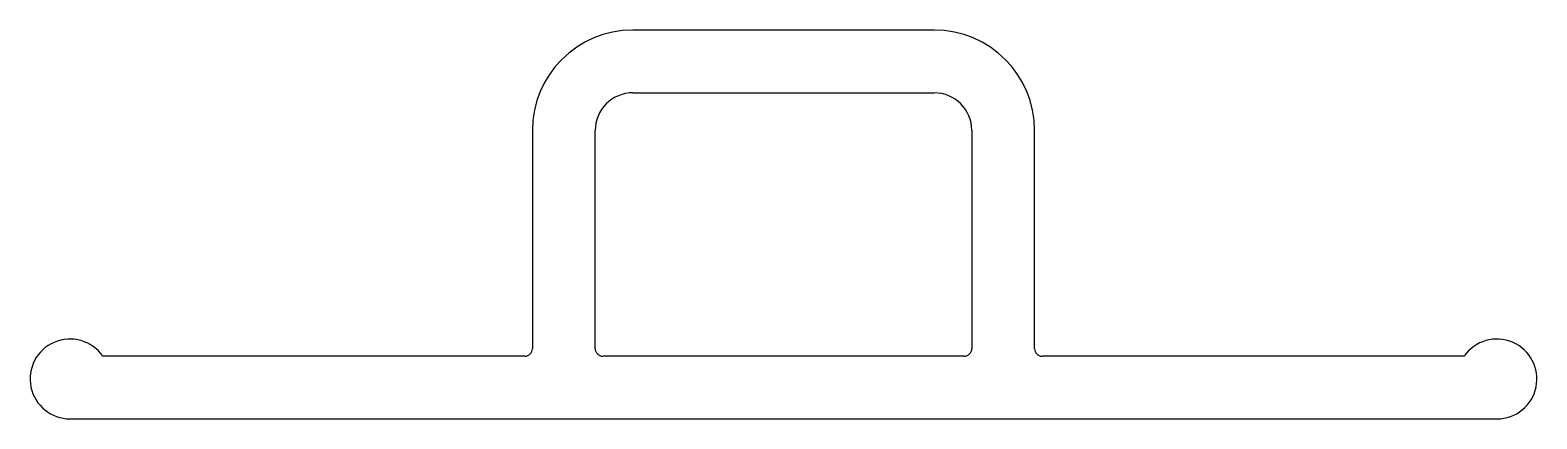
# Model space of a CAD drawing. Extents: x 2585.9 to 2645.9, y 1956.4 to 1971.9.
import ezdxf

# ---------------------------------------------------------------- set-up
doc = ezdxf.new("R2010")
doc.units = 0
doc.layers.get('0').update_dxf_attribs({"linetype": 'CONTINUOUS'})

msp = doc.modelspace()

# ---------------------------------------------------------------- linework, layer by layer
for p, q in [((2621.887, 1971.941), (2609.887, 1971.941)), ((2609.887, 1969.441), (2621.887, 1969.441)), ((2605.887, 1967.941), (2605.887, 1959.241)), ((2608.387, 1959.241), (2608.387, 1967.941)), ((2623.387, 1967.941), (2623.387, 1959.244)), ((2625.887, 1959.241), (2625.887, 1967.941)), ((2605.587, 1958.941), (2588.782, 1958.941)), ((2623.087, 1958.941), (2608.687, 1958.941)), ((2642.991, 1958.941), (2626.187, 1958.941)), ((2587.481, 1956.441), (2644.3, 1956.441))]:
    msp.add_line(p, q)
for centre, radius, start, end in [((2609.887, 1967.941), 4, 90, 180), ((2621.887, 1967.941), 4, 0.00002, 90), ((2609.887, 1967.941), 1.5, 90, 180.00002), ((2621.887, 1967.941), 1.5, 360, 90), ((2587.477, 1958.032), 1.591, 34.87278, 270.12416), ((2644.296, 1958.032), 1.591, 270.12416, 145.12722), ((2605.587, 1959.241), 0.3, 270, 0), ((2608.687, 1959.241), 0.3, 180, 270.00001), ((2623.087, 1959.241), 0.3, 270, 0.51687), ((2626.187, 1959.241), 0.3, 180, 270)]:
    msp.add_arc(centre, radius, start, end)

doc.saveas('drawing.dxf')
